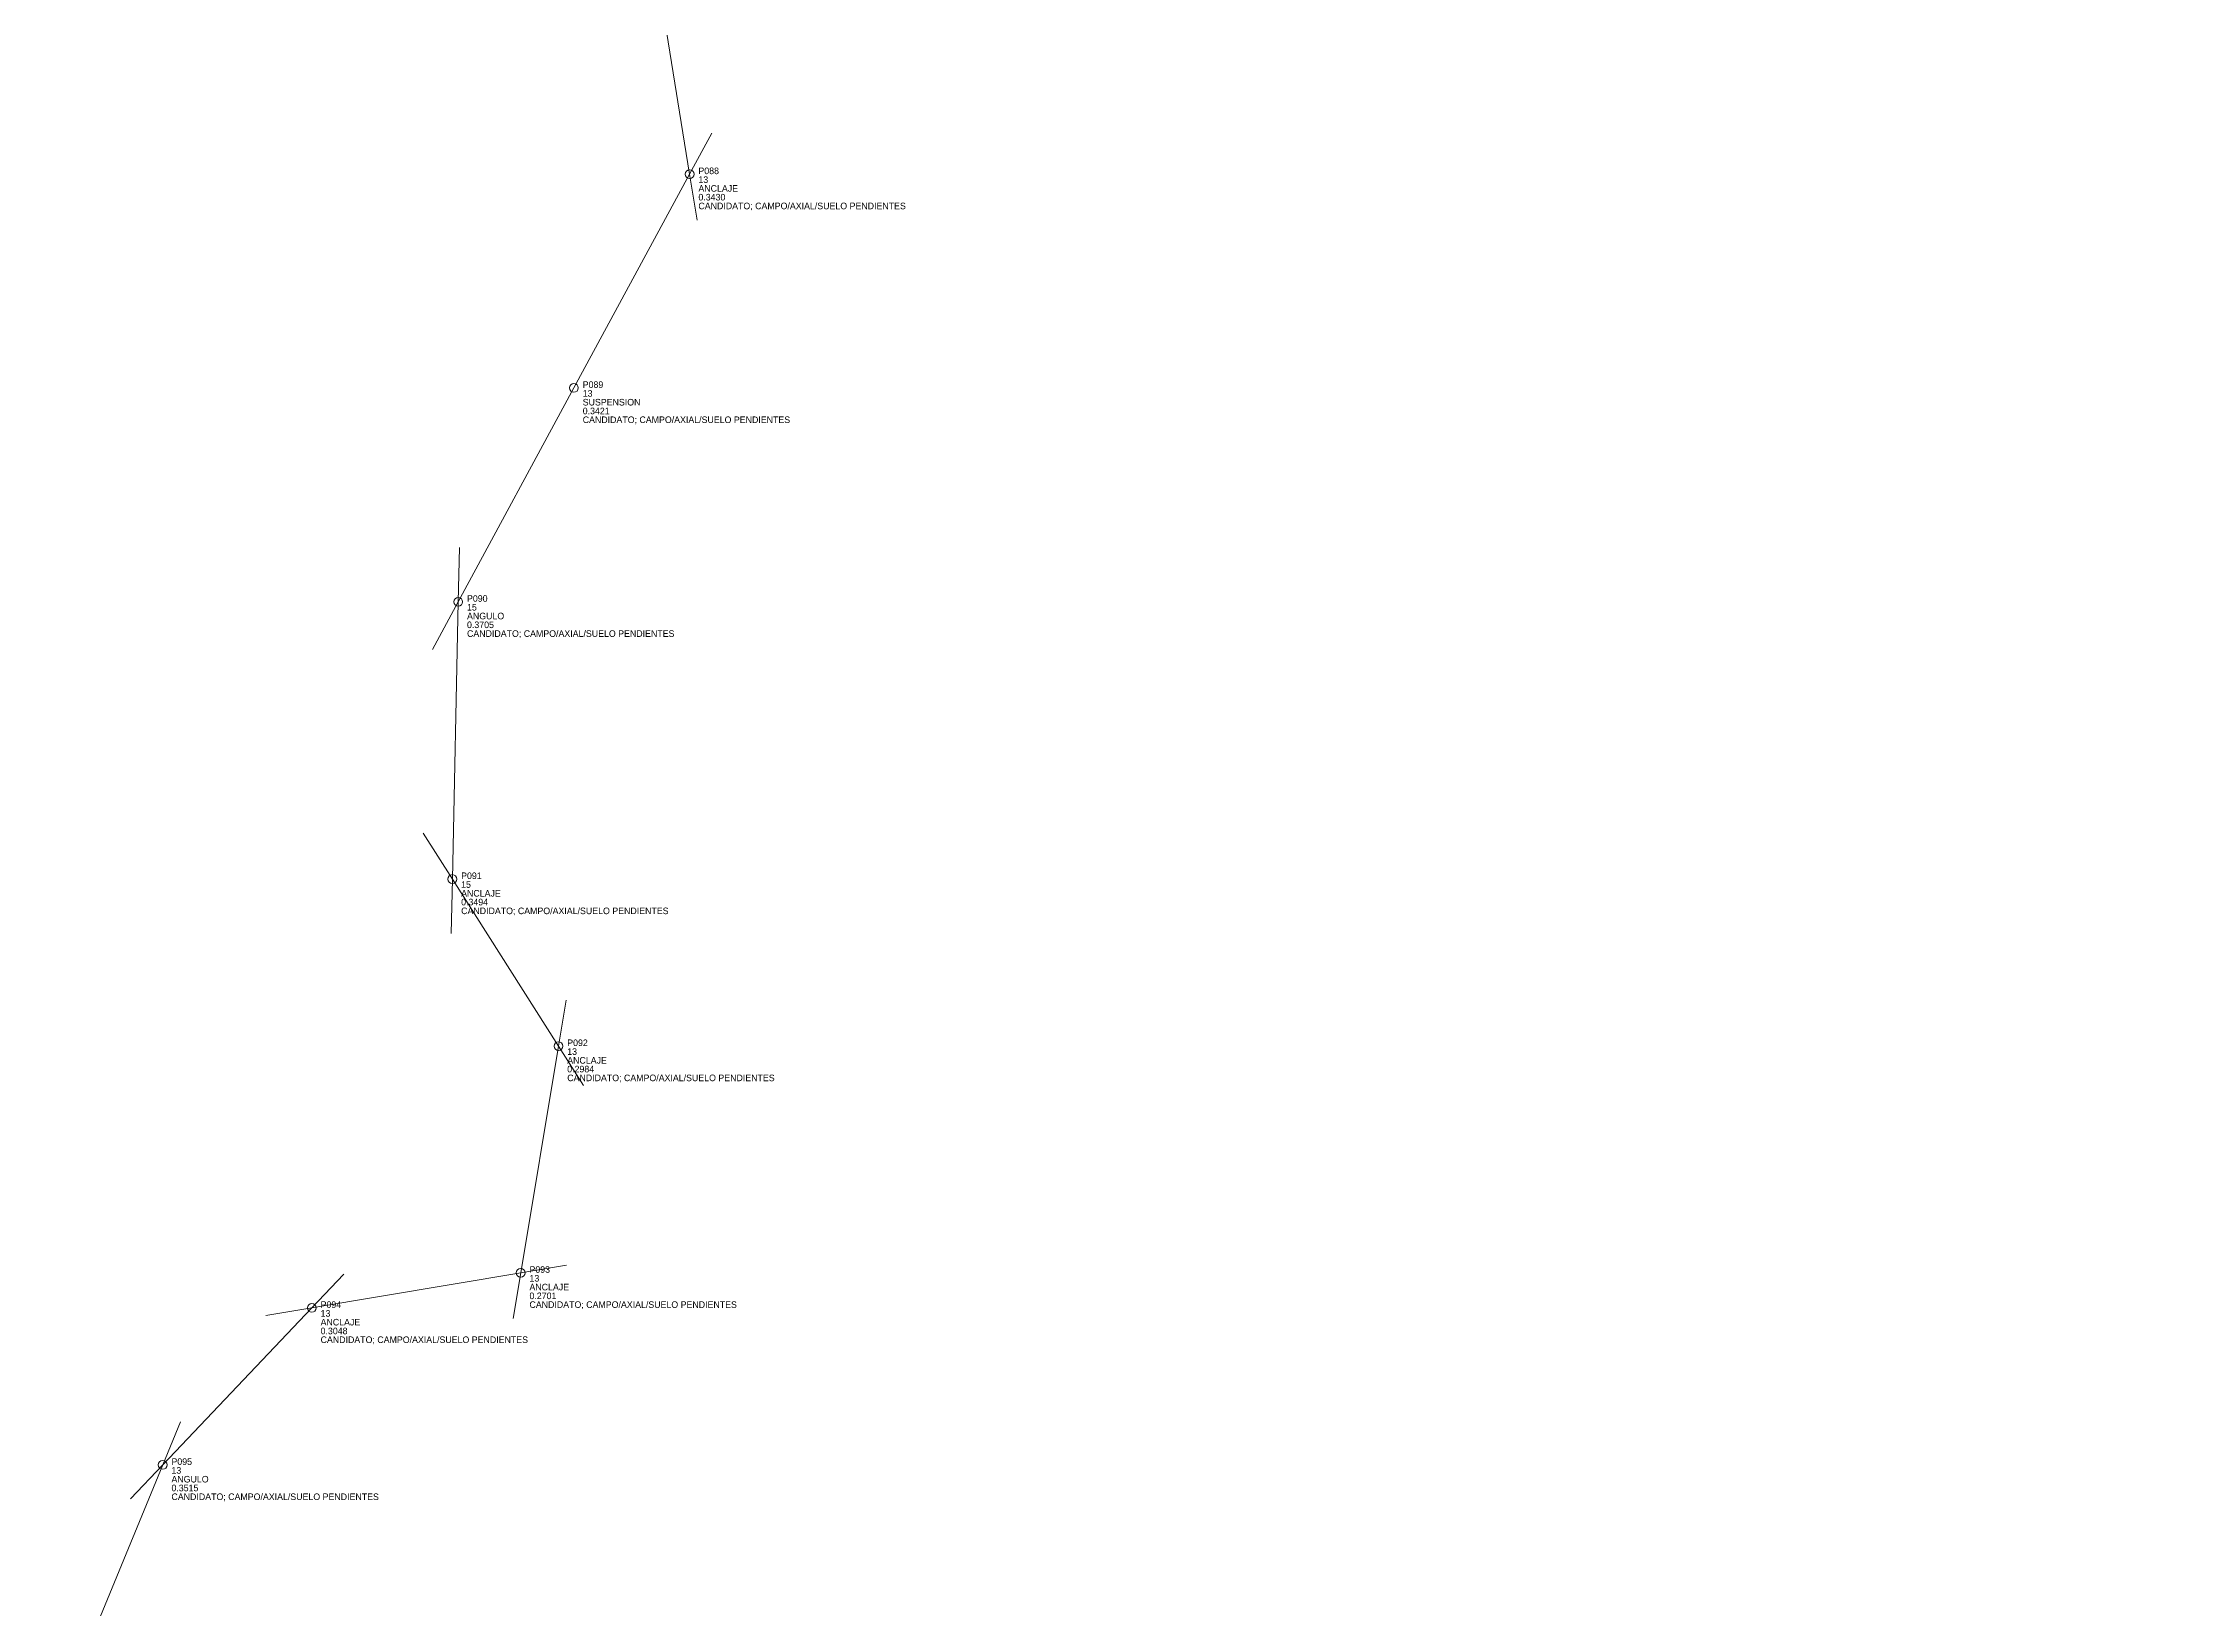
# Model space of a CAD drawing. Header units: metres. Extents: x 423941 to 425824, y 8430942 to 8436658.
# Drawn here: x 424397.9 to 424884.2, y 8431655.7 to 8432012.6 of the extents above; entities that cross this region are included whole.
import ezdxf

# ---------------------------------------------------------------- set-up
doc = ezdxf.new("R2010")
doc.units = ezdxf.units.M
for name, color, linetype, lineweight, true_color in [('EJE', 7, 'Continuous', 18, 0x087f8c), ('POSTES', 7, 'Continuous', 13, 0x244c65), ('RETENIDA', 7, 'Continuous', 13, 0xa77738)]:
    doc.layers.add(name, color=color, linetype=linetype, lineweight=lineweight, true_color=true_color)

# ---------------------------------------------------------------- blocks, each defined once
blk = doc.blocks.new('LP_POSTE_R02')
at = {"layer": 'POSTES'}
blk.add_circle((0, 0), 1, dxfattribs=at)
for tag, p in [('ID', (2, 0)), ('TIPO', (2, -4)), ('POSTE_M', (2, -2)), ('DC', (2, -6)), ('ESTADO', (2, -8))]:
    blk.add_attdef(tag, p, '', height=1.5)

msp = doc.modelspace()

# ---------------------------------------------------------------- linework, layer by layer
at = {"layer": 'EJE'}
msp.add_lwpolyline([(424884.23, 8432396.73), (424819.56, 8432349.62), (424754.89, 8432302.51), (424690.22, 8432255.4), (424641.07, 8432199.73), (424591.91, 8432144.06), (424542.76, 8432088.4), (424534.05, 8432052.42), (424545.29, 8431982.62), (424518.93, 8431933.89), (424492.57, 8431885.15), (424491.23, 8431821.95), (424515.4, 8431783.88), (424506.8, 8431732.2), (424459.21, 8431724.2), (424425.23, 8431688.41), (424397.89, 8431622.05)], dxfattribs=at)
at = {"layer": 'RETENIDA'}
for points in [[(424545.29, 8431982.62), (424550.34, 8431991.95)], [(424545.29, 8431982.62), (424546.98, 8431972.16)], [(424492.57, 8431885.15), (424492.83, 8431897.55)], [(424492.57, 8431885.15), (424486.67, 8431874.25)], [(424491.23, 8431821.95), (424484.59, 8431832.42)], [(424491.23, 8431821.95), (424490.97, 8431809.55)], [(424515.4, 8431783.88), (424517.14, 8431794.34)], [(424515.4, 8431783.88), (424521.08, 8431774.93)], [(424459.21, 8431724.2), (424466.51, 8431731.89)], [(424506.8, 8431732.2), (424505.06, 8431721.75)], [(424506.8, 8431732.2), (424517.25, 8431733.96)], [(424459.21, 8431724.2), (424448.76, 8431722.45)], [(424425.23, 8431688.41), (424429.26, 8431698.21)], [(424425.23, 8431688.41), (424417.93, 8431680.72)]]:
    msp.add_lwpolyline(points, dxfattribs=at)

# ---------------------------------------------------------------- block references
at = {"layer": 'POSTES'}
for p, values in [((424545.29, 8431982.62), {'ID': 'P088', 'POSTE_M': '13', 'TIPO': 'ANCLAJE', 'DC': '0.3430', 'ESTADO': 'CANDIDATO; CAMPO/AXIAL/SUELO PENDIENTES'}), ((424518.93, 8431933.89), {'ID': 'P089', 'POSTE_M': '13', 'TIPO': 'SUSPENSION', 'DC': '0.3421', 'ESTADO': 'CANDIDATO; CAMPO/AXIAL/SUELO PENDIENTES'}), ((424492.57, 8431885.15), {'ID': 'P090', 'POSTE_M': '15', 'TIPO': 'ANGULO', 'DC': '0.3705', 'ESTADO': 'CANDIDATO; CAMPO/AXIAL/SUELO PENDIENTES'}), ((424491.23, 8431821.95), {'ID': 'P091', 'POSTE_M': '15', 'TIPO': 'ANCLAJE', 'DC': '0.3494', 'ESTADO': 'CANDIDATO; CAMPO/AXIAL/SUELO PENDIENTES'}), ((424515.4, 8431783.88), {'ID': 'P092', 'POSTE_M': '13', 'TIPO': 'ANCLAJE', 'DC': '0.2984', 'ESTADO': 'CANDIDATO; CAMPO/AXIAL/SUELO PENDIENTES'}), ((424506.8, 8431732.2), {'ID': 'P093', 'POSTE_M': '13', 'TIPO': 'ANCLAJE', 'DC': '0.2701', 'ESTADO': 'CANDIDATO; CAMPO/AXIAL/SUELO PENDIENTES'}), ((424459.21, 8431724.2), {'ID': 'P094', 'POSTE_M': '13', 'TIPO': 'ANCLAJE', 'DC': '0.3048', 'ESTADO': 'CANDIDATO; CAMPO/AXIAL/SUELO PENDIENTES'}), ((424425.23, 8431688.41), {'ID': 'P095', 'POSTE_M': '13', 'TIPO': 'ANGULO', 'DC': '0.3515', 'ESTADO': 'CANDIDATO; CAMPO/AXIAL/SUELO PENDIENTES'})]:
    msp.add_blockref('LP_POSTE_R02', p, dxfattribs=at).add_auto_attribs(values)

doc.saveas('drawing.dxf')
